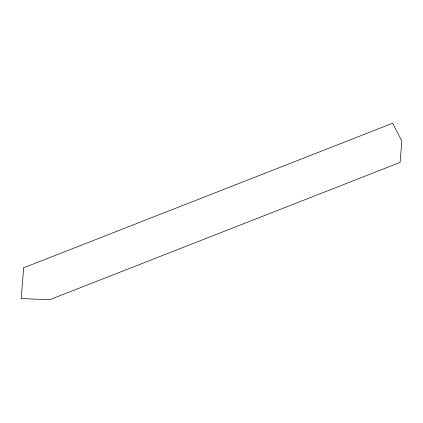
<?xml version="1.0" encoding="UTF-8"?>
<svg xmlns="http://www.w3.org/2000/svg" width="423" height="423" viewBox="0 0 423 423"><rect width="100%" height="100%" fill="white"/><g stroke="black" fill="none" stroke-linecap="round" stroke-linejoin="round"><path stroke-width="0.63" d="M23.709 267.785L21.15 298.532L49.581 299.754L400.073 162.437L401.85 141.118L392.65 123.246L23.709 267.785"/></g></svg>
